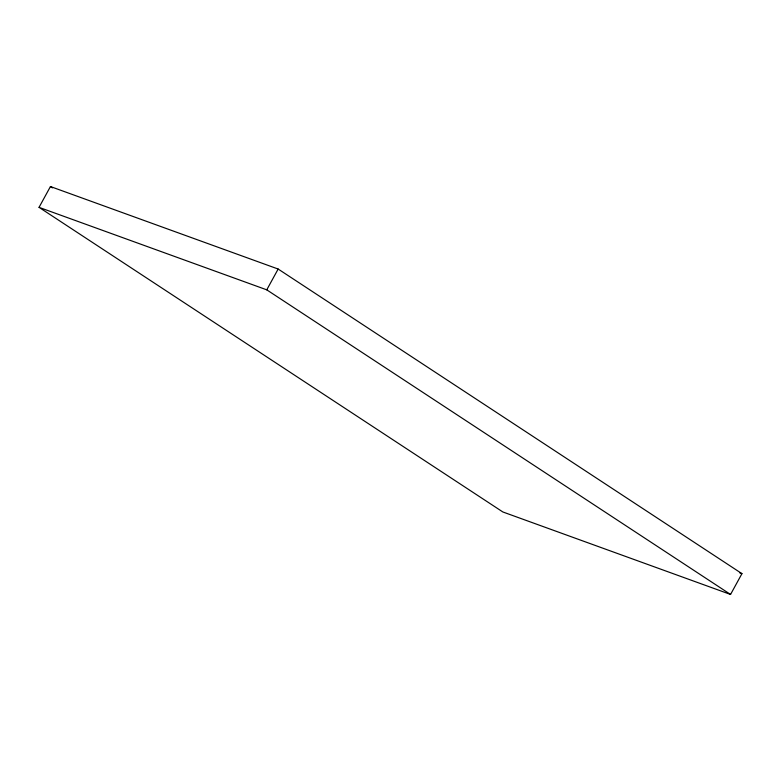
<?xml version="1.0" encoding="UTF-8"?>
<svg xmlns="http://www.w3.org/2000/svg" width="781" height="781" viewBox="0 0 781 781"><rect width="100%" height="100%" fill="white"/><g stroke="black" fill="none" stroke-linecap="round" stroke-linejoin="round"><path stroke-width="1.17" d="M39.05 207.346L50.443 186.542L278.153 269.035L741.95 573.654L730.557 594.458L502.847 511.965L39.05 207.346L266.76 289.839L730.557 594.458M266.76 289.839L278.153 269.035M739.666 572.824L741.95 573.654M50.443 186.542L52.483 187.879"/></g></svg>
